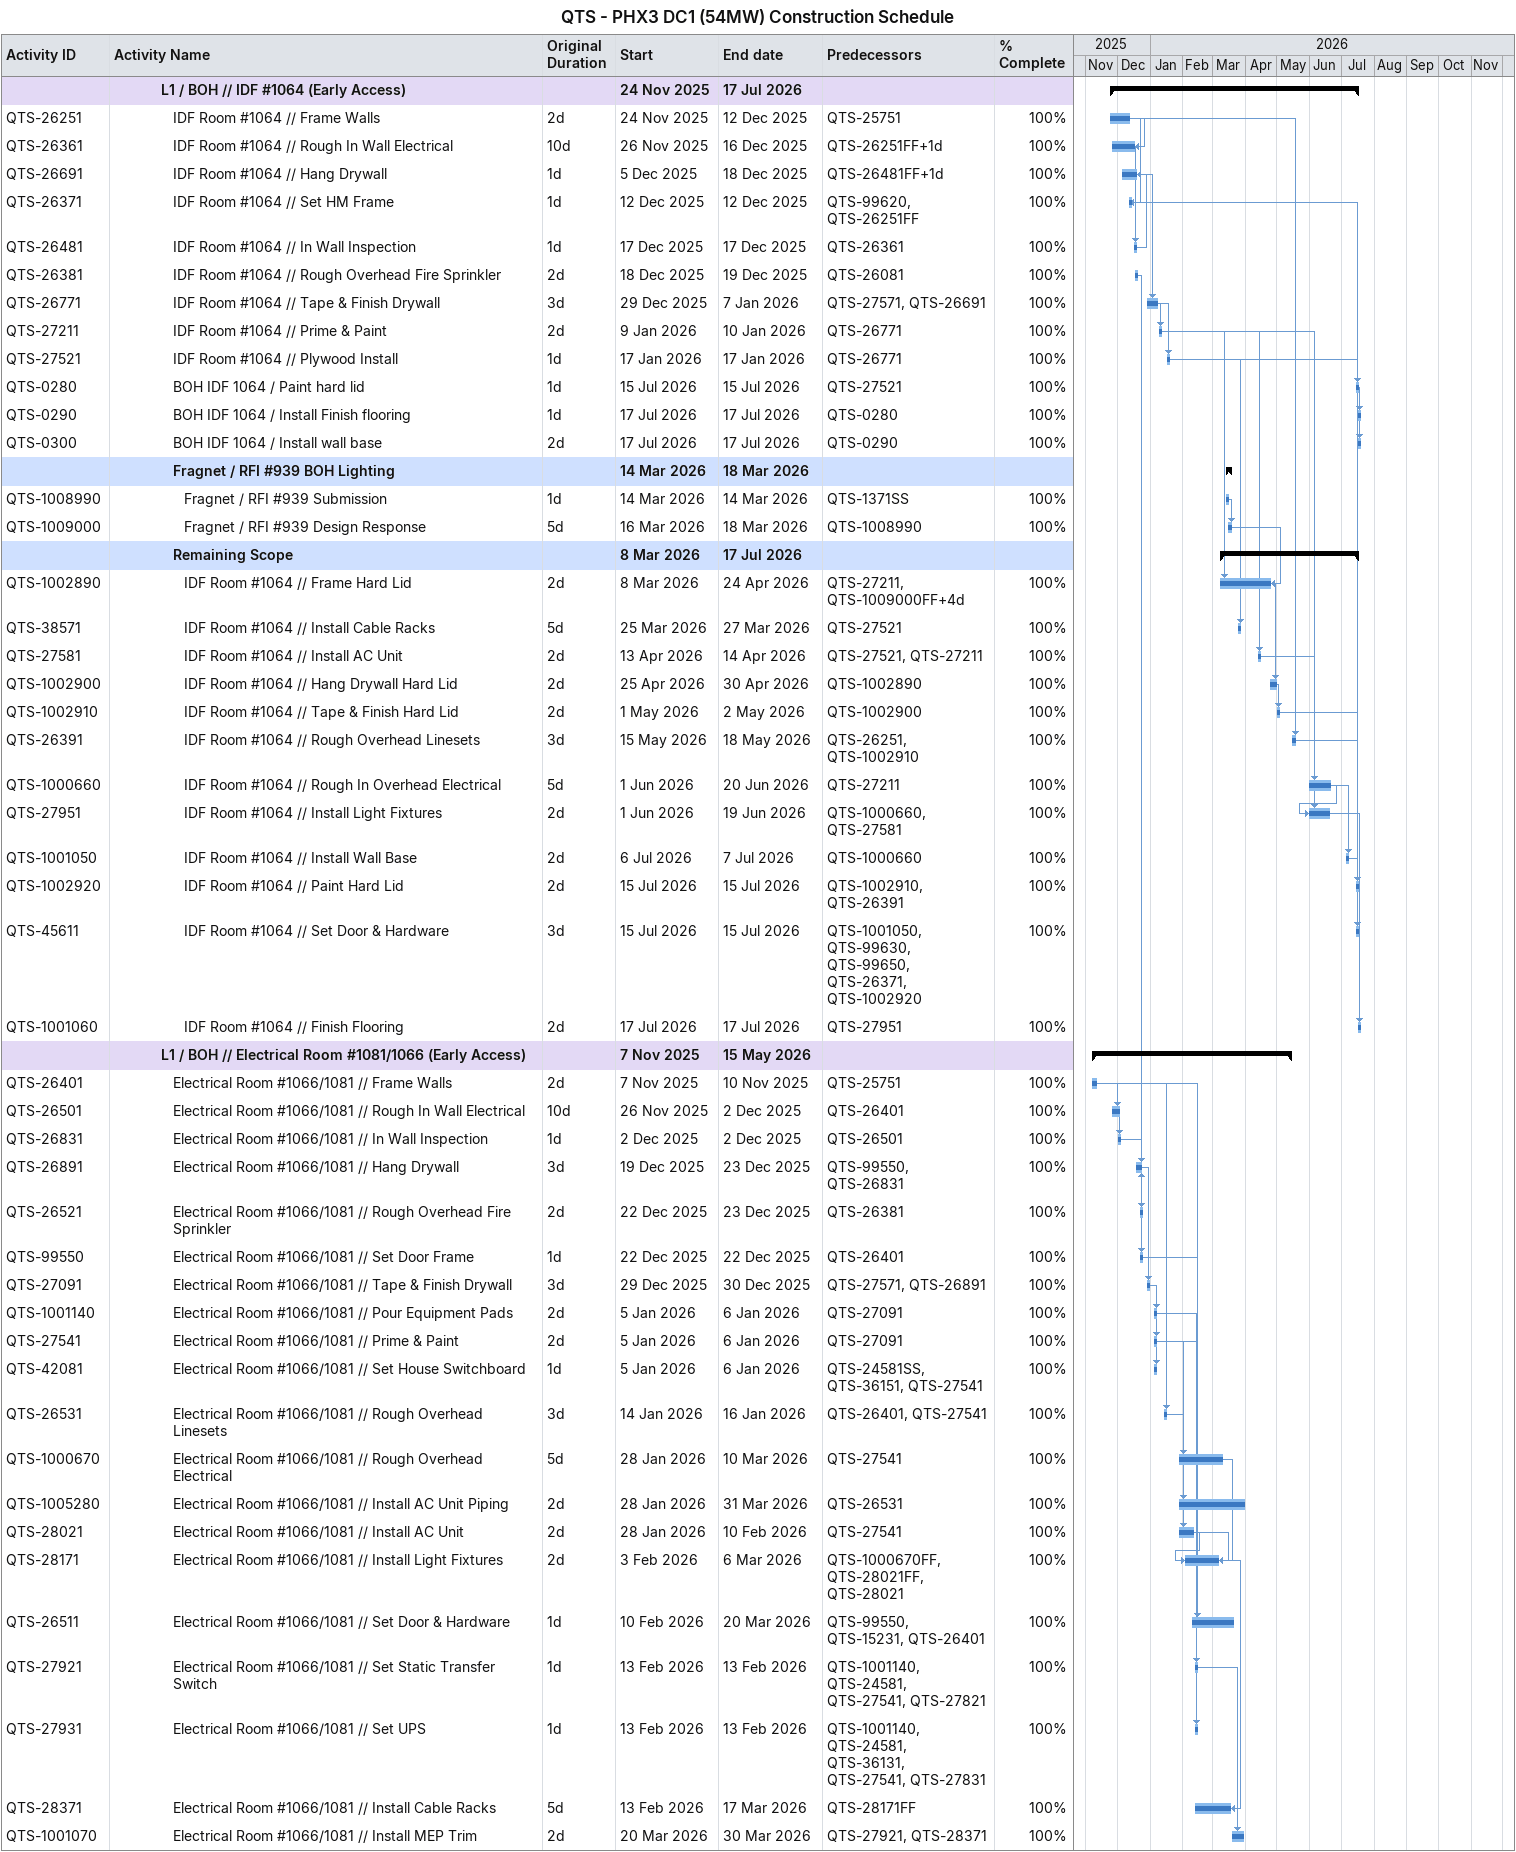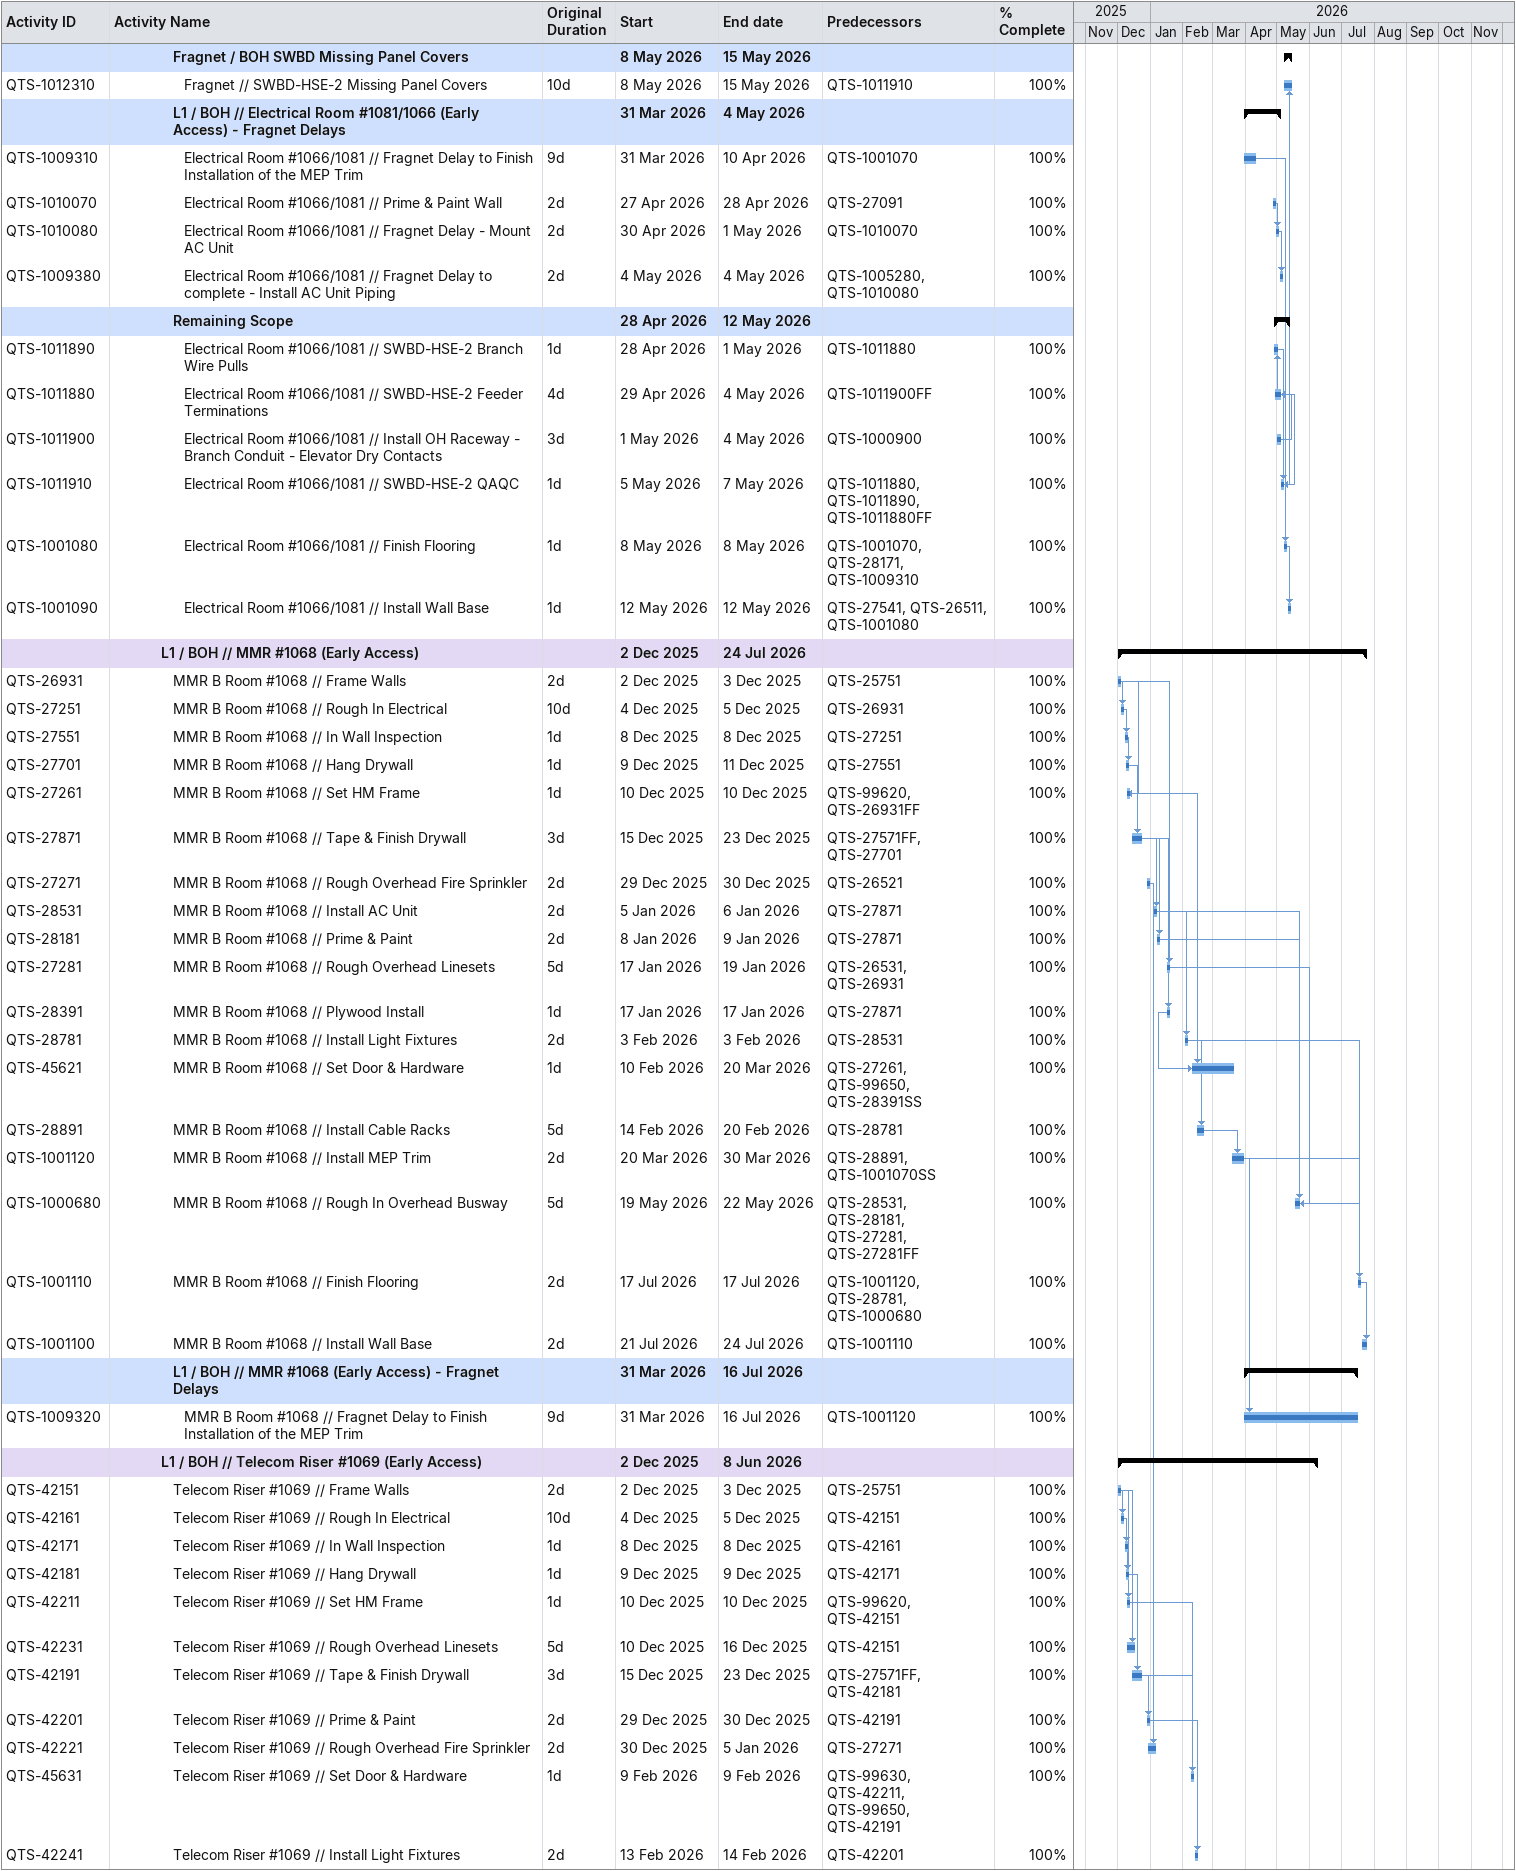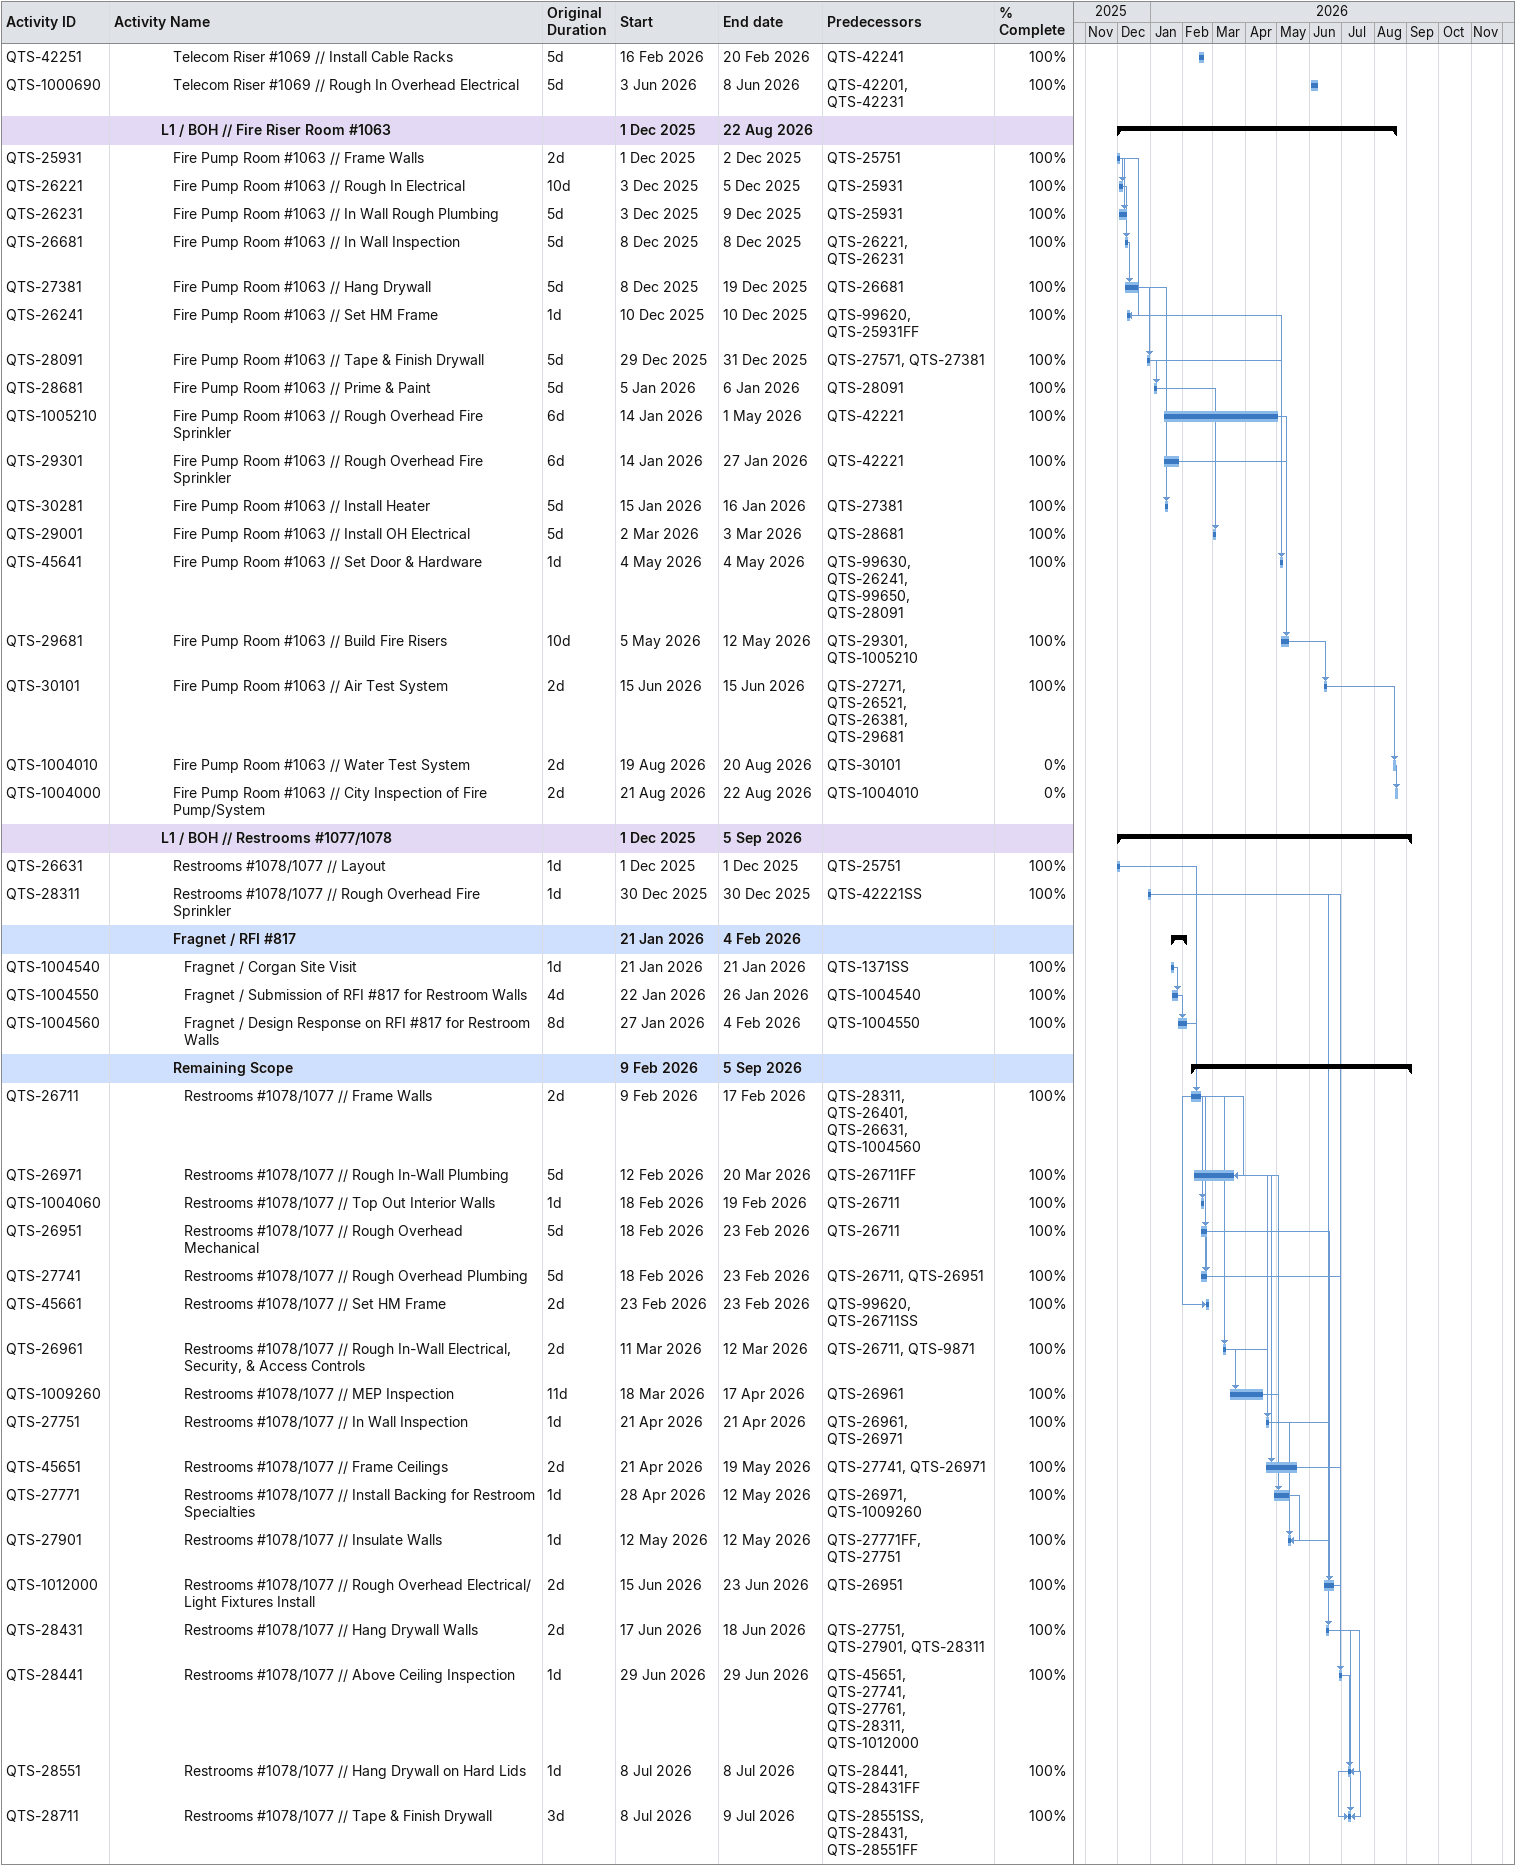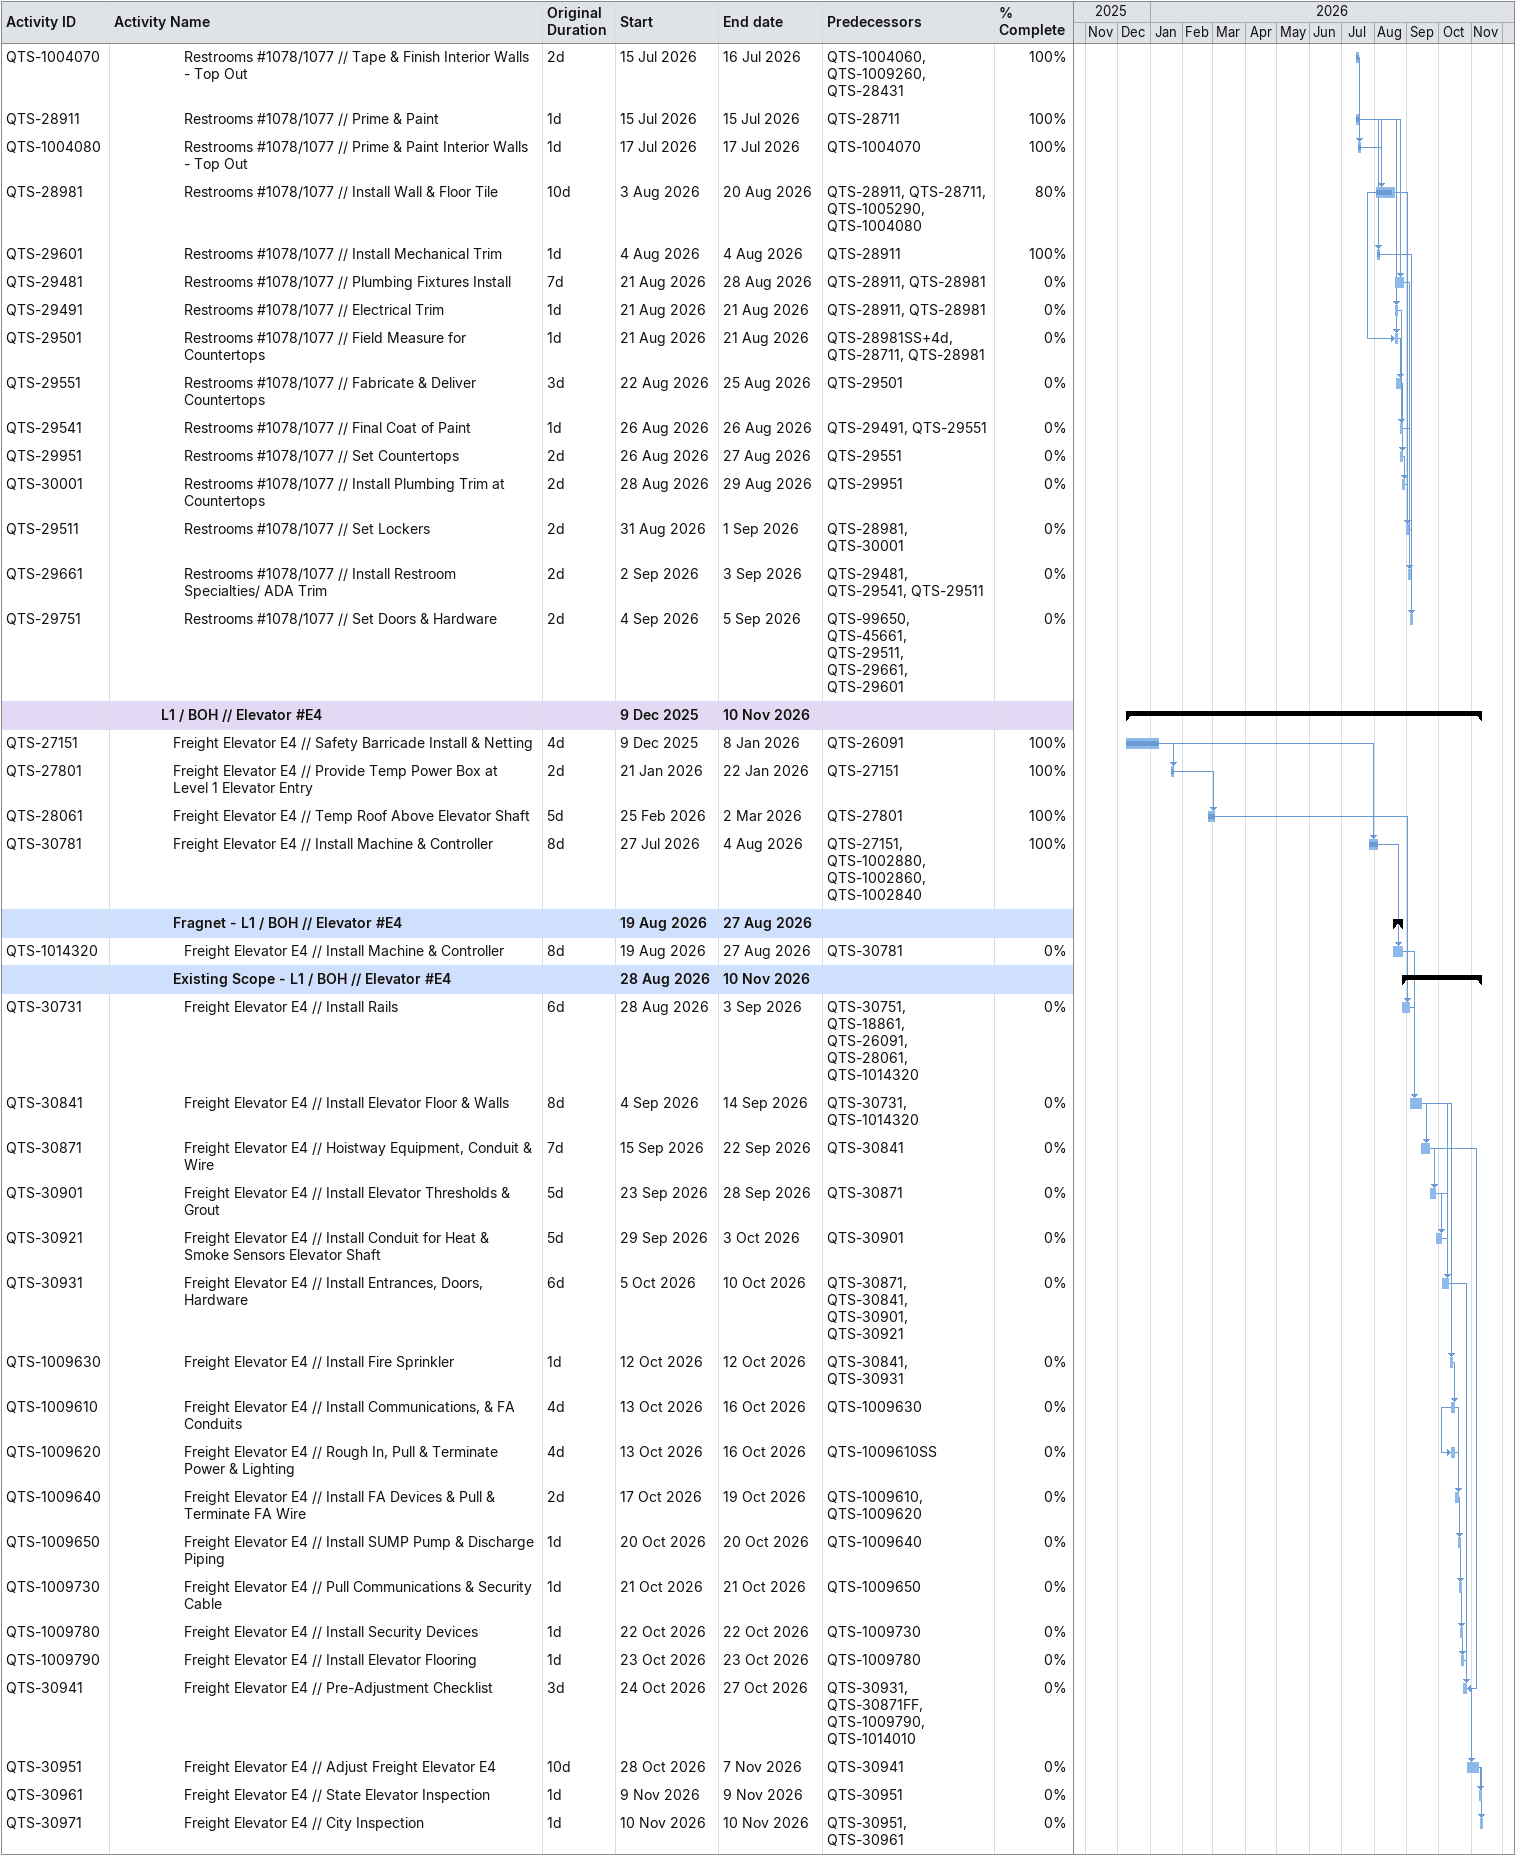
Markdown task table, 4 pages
QTS - PHX3 DC1 (54MW) Construction Schedule

| ID | Level | Task | Original duration | Start | Finish | Predecessors | % complete |
|---|---|---|---|---|---|---|---|
|  | 5 | **L1 / BOH // IDF #1064 (Early Access)** |  | 2025-11-24 | 2026-07-17 |  |  |
| QTS-26251 | 6 | IDF Room #1064 // Frame Walls | 2d | 2025-11-24 | 2025-12-12 | QTS-25751 | 100 |
| QTS-26361 | 6 | IDF Room #1064 // Rough In Wall Electrical | 10d | 2025-11-26 | 2025-12-16 | QTS-26251FF+1d | 100 |
| QTS-26691 | 6 | IDF Room #1064 // Hang Drywall | 1d | 2025-12-05 | 2025-12-18 | QTS-26481FF+1d | 100 |
| QTS-26371 | 6 | IDF Room #1064 // Set HM Frame | 1d | 2025-12-12 | 2025-12-12 | QTS-99620, QTS-26251FF | 100 |
| QTS-26481 | 6 | IDF Room #1064 // In Wall Inspection | 1d | 2025-12-17 | 2025-12-17 | QTS-26361 | 100 |
| QTS-26381 | 6 | IDF Room #1064 // Rough Overhead Fire Sprinkler | 2d | 2025-12-18 | 2025-12-19 | QTS-26081 | 100 |
| QTS-26771 | 6 | IDF Room #1064 // Tape & Finish Drywall | 3d | 2025-12-29 | 2026-01-07 | QTS-27571, QTS-26691 | 100 |
| QTS-27211 | 6 | IDF Room #1064 // Prime & Paint | 2d | 2026-01-09 | 2026-01-10 | QTS-26771 | 100 |
| QTS-27521 | 6 | IDF Room #1064 // Plywood Install | 1d | 2026-01-17 | 2026-01-17 | QTS-26771 | 100 |
| QTS-0280 | 6 | BOH IDF 1064 / Paint hard lid | 1d | 2026-07-15 | 2026-07-15 | QTS-27521 | 100 |
| QTS-0290 | 6 | BOH IDF 1064 / Install Finish flooring | 1d | 2026-07-17 | 2026-07-17 | QTS-0280 | 100 |
| QTS-0300 | 6 | BOH IDF 1064 / Install wall base | 2d | 2026-07-17 | 2026-07-17 | QTS-0290 | 100 |
|  | 6 | **Fragnet / RFI #939 BOH Lighting** |  | 2026-03-14 | 2026-03-18 |  |  |
| QTS-1008990 | 7 | Fragnet / RFI #939 Submission | 1d | 2026-03-14 | 2026-03-14 | QTS-1371SS | 100 |
| QTS-1009000 | 7 | Fragnet / RFI #939 Design Response | 5d | 2026-03-16 | 2026-03-18 | QTS-1008990 | 100 |
|  | 6 | **Remaining Scope** |  | 2026-03-08 | 2026-07-17 |  |  |
| QTS-1002890 | 7 | IDF Room #1064 // Frame Hard Lid | 2d | 2026-03-08 | 2026-04-24 | QTS-27211, QTS-1009000FF+4d | 100 |
| QTS-38571 | 7 | IDF Room #1064 // Install Cable Racks | 5d | 2026-03-25 | 2026-03-27 | QTS-27521 | 100 |
| QTS-27581 | 7 | IDF Room #1064 // Install AC Unit | 2d | 2026-04-13 | 2026-04-14 | QTS-27521, QTS-27211 | 100 |
| QTS-1002900 | 7 | IDF Room #1064 // Hang Drywall Hard Lid | 2d | 2026-04-25 | 2026-04-30 | QTS-1002890 | 100 |
| QTS-1002910 | 7 | IDF Room #1064 // Tape & Finish Hard Lid | 2d | 2026-05-01 | 2026-05-02 | QTS-1002900 | 100 |
| QTS-26391 | 7 | IDF Room #1064 // Rough Overhead Linesets | 3d | 2026-05-15 | 2026-05-18 | QTS-26251, QTS-1002910 | 100 |
| QTS-1000660 | 7 | IDF Room #1064 // Rough In Overhead Electrical | 5d | 2026-06-01 | 2026-06-20 | QTS-27211 | 100 |
| QTS-27951 | 7 | IDF Room #1064 // Install Light Fixtures | 2d | 2026-06-01 | 2026-06-19 | QTS-1000660, QTS-27581 | 100 |
| QTS-1001050 | 7 | IDF Room #1064 // Install Wall Base | 2d | 2026-07-06 | 2026-07-07 | QTS-1000660 | 100 |
| QTS-1002920 | 7 | IDF Room #1064 // Paint Hard Lid | 2d | 2026-07-15 | 2026-07-15 | QTS-1002910, QTS-26391 | 100 |
| QTS-45611 | 7 | IDF Room #1064 // Set Door & Hardware | 3d | 2026-07-15 | 2026-07-15 | QTS-1001050, QTS-99630, QTS-99650, QTS-26371, QTS-1002920 | 100 |
| QTS-1001060 | 7 | IDF Room #1064 // Finish Flooring | 2d | 2026-07-17 | 2026-07-17 | QTS-27951 | 100 |
|  | 5 | **L1 / BOH // Electrical Room #1081/1066 (Early Access)** |  | 2025-11-07 | 2026-05-15 |  |  |
| QTS-26401 | 6 | Electrical Room #1066/1081 // Frame Walls | 2d | 2025-11-07 | 2025-11-10 | QTS-25751 | 100 |
| QTS-26501 | 6 | Electrical Room #1066/1081 // Rough In Wall Electrical | 10d | 2025-11-26 | 2025-12-02 | QTS-26401 | 100 |
| QTS-26831 | 6 | Electrical Room #1066/1081 // In Wall Inspection | 1d | 2025-12-02 | 2025-12-02 | QTS-26501 | 100 |
| QTS-26891 | 6 | Electrical Room #1066/1081 // Hang Drywall | 3d | 2025-12-19 | 2025-12-23 | QTS-99550, QTS-26831 | 100 |
| QTS-26521 | 6 | Electrical Room #1066/1081 // Rough Overhead Fire Sprinkler | 2d | 2025-12-22 | 2025-12-23 | QTS-26381 | 100 |
| QTS-99550 | 6 | Electrical Room #1066/1081 // Set Door Frame | 1d | 2025-12-22 | 2025-12-22 | QTS-26401 | 100 |
| QTS-27091 | 6 | Electrical Room #1066/1081 // Tape & Finish Drywall | 3d | 2025-12-29 | 2025-12-30 | QTS-27571, QTS-26891 | 100 |
| QTS-1001140 | 6 | Electrical Room #1066/1081 // Pour Equipment Pads | 2d | 2026-01-05 | 2026-01-06 | QTS-27091 | 100 |
| QTS-27541 | 6 | Electrical Room #1066/1081 // Prime & Paint | 2d | 2026-01-05 | 2026-01-06 | QTS-27091 | 100 |
| QTS-42081 | 6 | Electrical Room #1066/1081 // Set House Switchboard | 1d | 2026-01-05 | 2026-01-06 | QTS-24581SS, QTS-36151, QTS-27541 | 100 |
| QTS-26531 | 6 | Electrical Room #1066/1081 // Rough Overhead Linesets | 3d | 2026-01-14 | 2026-01-16 | QTS-26401, QTS-27541 | 100 |
| QTS-1000670 | 6 | Electrical Room #1066/1081 // Rough Overhead Electrical | 5d | 2026-01-28 | 2026-03-10 | QTS-27541 | 100 |
| QTS-1005280 | 6 | Electrical Room #1066/1081 // Install AC Unit Piping | 2d | 2026-01-28 | 2026-03-31 | QTS-26531 | 100 |
| QTS-28021 | 6 | Electrical Room #1066/1081 // Install AC Unit | 2d | 2026-01-28 | 2026-02-10 | QTS-27541 | 100 |
| QTS-28171 | 6 | Electrical Room #1066/1081 // Install Light Fixtures | 2d | 2026-02-03 | 2026-03-06 | QTS-1000670FF, QTS-28021FF, QTS-28021 | 100 |
| QTS-26511 | 6 | Electrical Room #1066/1081 // Set Door & Hardware | 1d | 2026-02-10 | 2026-03-20 | QTS-99550, QTS-15231, QTS-26401 | 100 |
| QTS-27921 | 6 | Electrical Room #1066/1081 // Set Static Transfer Switch | 1d | 2026-02-13 | 2026-02-13 | QTS-1001140, QTS-24581, QTS-27541, QTS-27821 | 100 |
| QTS-27931 | 6 | Electrical Room #1066/1081 // Set UPS | 1d | 2026-02-13 | 2026-02-13 | QTS-1001140, QTS-24581, QTS-36131, QTS-27541, QTS-27831 | 100 |
| QTS-28371 | 6 | Electrical Room #1066/1081 // Install Cable Racks | 5d | 2026-02-13 | 2026-03-17 | QTS-28171FF | 100 |
| QTS-1001070 | 6 | Electrical Room #1066/1081 // Install MEP Trim | 2d | 2026-03-20 | 2026-03-30 | QTS-27921, QTS-28371 | 100 |
|  | 6 | **Fragnet / BOH SWBD Missing Panel Covers** |  | 2026-05-08 | 2026-05-15 |  |  |
| QTS-1012310 | 7 | Fragnet // SWBD-HSE-2 Missing Panel Covers | 10d | 2026-05-08 | 2026-05-15 | QTS-1011910 | 100 |
|  | 6 | **L1 / BOH // Electrical Room #1081/1066 (Early Access) - Fragnet Delays** |  | 2026-03-31 | 2026-05-04 |  |  |
| QTS-1009310 | 7 | Electrical Room #1066/1081 // Fragnet Delay to Finish Installation of the MEP Trim | 9d | 2026-03-31 | 2026-04-10 | QTS-1001070 | 100 |
| QTS-1010070 | 7 | Electrical Room #1066/1081 // Prime & Paint Wall | 2d | 2026-04-27 | 2026-04-28 | QTS-27091 | 100 |
| QTS-1010080 | 7 | Electrical Room #1066/1081 // Fragnet Delay - Mount AC Unit | 2d | 2026-04-30 | 2026-05-01 | QTS-1010070 | 100 |
| QTS-1009380 | 7 | Electrical Room #1066/1081 // Fragnet Delay to complete - Install AC Unit Piping | 2d | 2026-05-04 | 2026-05-04 | QTS-1005280, QTS-1010080 | 100 |
|  | 6 | **Remaining Scope** |  | 2026-04-28 | 2026-05-12 |  |  |
| QTS-1011890 | 7 | Electrical Room #1066/1081 // SWBD-HSE-2 Branch Wire Pulls | 1d | 2026-04-28 | 2026-05-01 | QTS-1011880 | 100 |
| QTS-1011880 | 7 | Electrical Room #1066/1081 // SWBD-HSE-2 Feeder Terminations | 4d | 2026-04-29 | 2026-05-04 | QTS-1011900FF | 100 |
| QTS-1011900 | 7 | Electrical Room #1066/1081 // Install OH Raceway - Branch Conduit - Elevator Dry Contacts | 3d | 2026-05-01 | 2026-05-04 | QTS-1000900 | 100 |
| QTS-1011910 | 7 | Electrical Room #1066/1081 // SWBD-HSE-2 QAQC | 1d | 2026-05-05 | 2026-05-07 | QTS-1011880, QTS-1011890, QTS-1011880FF | 100 |
| QTS-1001080 | 7 | Electrical Room #1066/1081 // Finish Flooring | 1d | 2026-05-08 | 2026-05-08 | QTS-1001070, QTS-28171, QTS-1009310 | 100 |
| QTS-1001090 | 7 | Electrical Room #1066/1081 // Install Wall Base | 1d | 2026-05-12 | 2026-05-12 | QTS-27541, QTS-26511, QTS-1001080 | 100 |
|  | 5 | **L1 / BOH // MMR #1068 (Early Access)** |  | 2025-12-02 | 2026-07-24 |  |  |
| QTS-26931 | 6 | MMR B Room #1068 // Frame Walls | 2d | 2025-12-02 | 2025-12-03 | QTS-25751 | 100 |
| QTS-27251 | 6 | MMR B Room #1068 // Rough In Electrical | 10d | 2025-12-04 | 2025-12-05 | QTS-26931 | 100 |
| QTS-27551 | 6 | MMR B Room #1068 // In Wall Inspection | 1d | 2025-12-08 | 2025-12-08 | QTS-27251 | 100 |
| QTS-27701 | 6 | MMR B Room #1068 // Hang Drywall | 1d | 2025-12-09 | 2025-12-11 | QTS-27551 | 100 |
| QTS-27261 | 6 | MMR B Room #1068 // Set HM Frame | 1d | 2025-12-10 | 2025-12-10 | QTS-99620, QTS-26931FF | 100 |
| QTS-27871 | 6 | MMR B Room #1068 // Tape & Finish Drywall | 3d | 2025-12-15 | 2025-12-23 | QTS-27571FF, QTS-27701 | 100 |
| QTS-27271 | 6 | MMR B Room #1068 // Rough Overhead Fire Sprinkler | 2d | 2025-12-29 | 2025-12-30 | QTS-26521 | 100 |
| QTS-28531 | 6 | MMR B Room #1068 // Install AC Unit | 2d | 2026-01-05 | 2026-01-06 | QTS-27871 | 100 |
| QTS-28181 | 6 | MMR B Room #1068 // Prime & Paint | 2d | 2026-01-08 | 2026-01-09 | QTS-27871 | 100 |
| QTS-27281 | 6 | MMR B Room #1068 // Rough Overhead Linesets | 5d | 2026-01-17 | 2026-01-19 | QTS-26531, QTS-26931 | 100 |
| QTS-28391 | 6 | MMR B Room #1068 // Plywood Install | 1d | 2026-01-17 | 2026-01-17 | QTS-27871 | 100 |
| QTS-28781 | 6 | MMR B Room #1068 // Install Light Fixtures | 2d | 2026-02-03 | 2026-02-03 | QTS-28531 | 100 |
| QTS-45621 | 6 | MMR B Room #1068 // Set Door & Hardware | 1d | 2026-02-10 | 2026-03-20 | QTS-27261, QTS-99650, QTS-28391SS | 100 |
| QTS-28891 | 6 | MMR B Room #1068 // Install Cable Racks | 5d | 2026-02-14 | 2026-02-20 | QTS-28781 | 100 |
| QTS-1001120 | 6 | MMR B Room #1068 // Install MEP Trim | 2d | 2026-03-20 | 2026-03-30 | QTS-28891, QTS-1001070SS | 100 |
| QTS-1000680 | 6 | MMR B Room #1068 // Rough In Overhead Busway | 5d | 2026-05-19 | 2026-05-22 | QTS-28531, QTS-28181, QTS-27281, QTS-27281FF | 100 |
| QTS-1001110 | 6 | MMR B Room #1068 // Finish Flooring | 2d | 2026-07-17 | 2026-07-17 | QTS-1001120, QTS-28781, QTS-1000680 | 100 |
| QTS-1001100 | 6 | MMR B Room #1068 // Install Wall Base | 2d | 2026-07-21 | 2026-07-24 | QTS-1001110 | 100 |
|  | 6 | **L1 / BOH // MMR #1068 (Early Access) - Fragnet Delays** |  | 2026-03-31 | 2026-07-16 |  |  |
| QTS-1009320 | 7 | MMR B Room #1068 // Fragnet Delay to Finish Installation of the MEP Trim | 9d | 2026-03-31 | 2026-07-16 | QTS-1001120 | 100 |
|  | 5 | **L1 / BOH // Telecom Riser #1069 (Early Access)** |  | 2025-12-02 | 2026-06-08 |  |  |
| QTS-42151 | 6 | Telecom Riser #1069 // Frame Walls | 2d | 2025-12-02 | 2025-12-03 | QTS-25751 | 100 |
| QTS-42161 | 6 | Telecom Riser #1069 // Rough In Electrical | 10d | 2025-12-04 | 2025-12-05 | QTS-42151 | 100 |
| QTS-42171 | 6 | Telecom Riser #1069 // In Wall Inspection | 1d | 2025-12-08 | 2025-12-08 | QTS-42161 | 100 |
| QTS-42181 | 6 | Telecom Riser #1069 // Hang Drywall | 1d | 2025-12-09 | 2025-12-09 | QTS-42171 | 100 |
| QTS-42211 | 6 | Telecom Riser #1069 // Set HM Frame | 1d | 2025-12-10 | 2025-12-10 | QTS-99620, QTS-42151 | 100 |
| QTS-42231 | 6 | Telecom Riser #1069 // Rough Overhead Linesets | 5d | 2025-12-10 | 2025-12-16 | QTS-42151 | 100 |
| QTS-42191 | 6 | Telecom Riser #1069 // Tape & Finish Drywall | 3d | 2025-12-15 | 2025-12-23 | QTS-27571FF, QTS-42181 | 100 |
| QTS-42201 | 6 | Telecom Riser #1069 // Prime & Paint | 2d | 2025-12-29 | 2025-12-30 | QTS-42191 | 100 |
| QTS-42221 | 6 | Telecom Riser #1069 // Rough Overhead Fire Sprinkler | 2d | 2025-12-30 | 2026-01-05 | QTS-27271 | 100 |
| QTS-45631 | 6 | Telecom Riser #1069 // Set Door & Hardware | 1d | 2026-02-09 | 2026-02-09 | QTS-99630, QTS-42211, QTS-99650, QTS-42191 | 100 |
| QTS-42241 | 6 | Telecom Riser #1069 // Install Light Fixtures | 2d | 2026-02-13 | 2026-02-14 | QTS-42201 | 100 |
| QTS-42251 | 6 | Telecom Riser #1069 // Install Cable Racks | 5d | 2026-02-16 | 2026-02-20 | QTS-42241 | 100 |
| QTS-1000690 | 6 | Telecom Riser #1069 // Rough In Overhead Electrical | 5d | 2026-06-03 | 2026-06-08 | QTS-42201, QTS-42231 | 100 |
|  | 5 | **L1 / BOH // Fire Riser Room #1063** |  | 2025-12-01 | 2026-08-22 |  |  |
| QTS-25931 | 6 | Fire Pump Room #1063 // Frame Walls | 2d | 2025-12-01 | 2025-12-02 | QTS-25751 | 100 |
| QTS-26221 | 6 | Fire Pump Room #1063 // Rough In Electrical | 10d | 2025-12-03 | 2025-12-05 | QTS-25931 | 100 |
| QTS-26231 | 6 | Fire Pump Room #1063 // In Wall Rough Plumbing | 5d | 2025-12-03 | 2025-12-09 | QTS-25931 | 100 |
| QTS-26681 | 6 | Fire Pump Room #1063 // In Wall Inspection | 5d | 2025-12-08 | 2025-12-08 | QTS-26221, QTS-26231 | 100 |
| QTS-27381 | 6 | Fire Pump Room #1063 // Hang Drywall | 5d | 2025-12-08 | 2025-12-19 | QTS-26681 | 100 |
| QTS-26241 | 6 | Fire Pump Room #1063 // Set HM Frame | 1d | 2025-12-10 | 2025-12-10 | QTS-99620, QTS-25931FF | 100 |
| QTS-28091 | 6 | Fire Pump Room #1063 // Tape & Finish Drywall | 5d | 2025-12-29 | 2025-12-31 | QTS-27571, QTS-27381 | 100 |
| QTS-28681 | 6 | Fire Pump Room #1063 // Prime & Paint | 5d | 2026-01-05 | 2026-01-06 | QTS-28091 | 100 |
| QTS-1005210 | 6 | Fire Pump Room #1063 // Rough Overhead Fire Sprinkler | 6d | 2026-01-14 | 2026-05-01 | QTS-42221 | 100 |
| QTS-29301 | 6 | Fire Pump Room #1063 // Rough Overhead Fire Sprinkler | 6d | 2026-01-14 | 2026-01-27 | QTS-42221 | 100 |
| QTS-30281 | 6 | Fire Pump Room #1063 // Install Heater | 5d | 2026-01-15 | 2026-01-16 | QTS-27381 | 100 |
| QTS-29001 | 6 | Fire Pump Room #1063 // Install OH Electrical | 5d | 2026-03-02 | 2026-03-03 | QTS-28681 | 100 |
| QTS-45641 | 6 | Fire Pump Room #1063 // Set Door & Hardware | 1d | 2026-05-04 | 2026-05-04 | QTS-99630, QTS-26241, QTS-99650, QTS-28091 | 100 |
| QTS-29681 | 6 | Fire Pump Room #1063 // Build Fire Risers | 10d | 2026-05-05 | 2026-05-12 | QTS-29301, QTS-1005210 | 100 |
| QTS-30101 | 6 | Fire Pump Room #1063 // Air Test System | 2d | 2026-06-15 | 2026-06-15 | QTS-27271, QTS-26521, QTS-26381, QTS-29681 | 100 |
| QTS-1004010 | 6 | Fire Pump Room #1063 // Water Test System | 2d | 2026-08-19 | 2026-08-20 | QTS-30101 | 0 |
| QTS-1004000 | 6 | Fire Pump Room #1063 // City Inspection of Fire Pump/System | 2d | 2026-08-21 | 2026-08-22 | QTS-1004010 | 0 |
|  | 5 | **L1 / BOH // Restrooms #1077/1078** |  | 2025-12-01 | 2026-09-05 |  |  |
| QTS-26631 | 6 | Restrooms #1078/1077 // Layout | 1d | 2025-12-01 | 2025-12-01 | QTS-25751 | 100 |
| QTS-28311 | 6 | Restrooms #1078/1077 // Rough Overhead Fire Sprinkler | 1d | 2025-12-30 | 2025-12-30 | QTS-42221SS | 100 |
|  | 6 | **Fragnet / RFI #817** |  | 2026-01-21 | 2026-02-04 |  |  |
| QTS-1004540 | 7 | Fragnet / Corgan Site Visit | 1d | 2026-01-21 | 2026-01-21 | QTS-1371SS | 100 |
| QTS-1004550 | 7 | Fragnet / Submission of RFI #817 for Restroom Walls | 4d | 2026-01-22 | 2026-01-26 | QTS-1004540 | 100 |
| QTS-1004560 | 7 | Fragnet / Design Response on RFI #817 for Restroom Walls | 8d | 2026-01-27 | 2026-02-04 | QTS-1004550 | 100 |
|  | 6 | **Remaining Scope** |  | 2026-02-09 | 2026-09-05 |  |  |
| QTS-26711 | 7 | Restrooms #1078/1077 // Frame Walls | 2d | 2026-02-09 | 2026-02-17 | QTS-28311, QTS-26401, QTS-26631, QTS-1004560 | 100 |
| QTS-26971 | 7 | Restrooms #1078/1077 // Rough In-Wall Plumbing | 5d | 2026-02-12 | 2026-03-20 | QTS-26711FF | 100 |
| QTS-1004060 | 7 | Restrooms #1078/1077 // Top Out Interior Walls | 1d | 2026-02-18 | 2026-02-19 | QTS-26711 | 100 |
| QTS-26951 | 7 | Restrooms #1078/1077 // Rough Overhead Mechanical | 5d | 2026-02-18 | 2026-02-23 | QTS-26711 | 100 |
| QTS-27741 | 7 | Restrooms #1078/1077 // Rough Overhead Plumbing | 5d | 2026-02-18 | 2026-02-23 | QTS-26711, QTS-26951 | 100 |
| QTS-45661 | 7 | Restrooms #1078/1077 // Set HM Frame | 2d | 2026-02-23 | 2026-02-23 | QTS-99620, QTS-26711SS | 100 |
| QTS-26961 | 7 | Restrooms #1078/1077 // Rough In-Wall Electrical, Security, & Access Controls | 2d | 2026-03-11 | 2026-03-12 | QTS-26711, QTS-9871 | 100 |
| QTS-1009260 | 7 | Restrooms #1078/1077 // MEP Inspection | 11d | 2026-03-18 | 2026-04-17 | QTS-26961 | 100 |
| QTS-27751 | 7 | Restrooms #1078/1077 // In Wall Inspection | 1d | 2026-04-21 | 2026-04-21 | QTS-26961, QTS-26971 | 100 |
| QTS-45651 | 7 | Restrooms #1078/1077 // Frame Ceilings | 2d | 2026-04-21 | 2026-05-19 | QTS-27741, QTS-26971 | 100 |
| QTS-27771 | 7 | Restrooms #1078/1077 // Install Backing for Restroom Specialties | 1d | 2026-04-28 | 2026-05-12 | QTS-26971, QTS-1009260 | 100 |
| QTS-27901 | 7 | Restrooms #1078/1077 // Insulate Walls | 1d | 2026-05-12 | 2026-05-12 | QTS-27771FF, QTS-27751 | 100 |
| QTS-1012000 | 7 | Restrooms #1078/1077 // Rough Overhead Electrical/ Light Fixtures Install | 2d | 2026-06-15 | 2026-06-23 | QTS-26951 | 100 |
| QTS-28431 | 7 | Restrooms #1078/1077 // Hang Drywall Walls | 2d | 2026-06-17 | 2026-06-18 | QTS-27751, QTS-27901, QTS-28311 | 100 |
| QTS-28441 | 7 | Restrooms #1078/1077 // Above Ceiling Inspection | 1d | 2026-06-29 | 2026-06-29 | QTS-45651, QTS-27741, QTS-27761, QTS-28311, QTS-1012000 | 100 |
| QTS-28551 | 7 | Restrooms #1078/1077 // Hang Drywall on Hard Lids | 1d | 2026-07-08 | 2026-07-08 | QTS-28441, QTS-28431FF | 100 |
| QTS-28711 | 7 | Restrooms #1078/1077 // Tape & Finish Drywall | 3d | 2026-07-08 | 2026-07-09 | QTS-28551SS, QTS-28431, QTS-28551FF | 100 |
| QTS-1004070 | 7 | Restrooms #1078/1077 // Tape & Finish Interior Walls - Top Out | 2d | 2026-07-15 | 2026-07-16 | QTS-1004060, QTS-1009260, QTS-28431 | 100 |
| QTS-28911 | 7 | Restrooms #1078/1077 // Prime & Paint | 1d | 2026-07-15 | 2026-07-15 | QTS-28711 | 100 |
| QTS-1004080 | 7 | Restrooms #1078/1077 // Prime & Paint Interior Walls - Top Out | 1d | 2026-07-17 | 2026-07-17 | QTS-1004070 | 100 |
| QTS-28981 | 7 | Restrooms #1078/1077 // Install Wall & Floor Tile | 10d | 2026-08-03 | 2026-08-20 | QTS-28911, QTS-28711, QTS-1005290, QTS-1004080 | 80 |
| QTS-29601 | 7 | Restrooms #1078/1077 // Install Mechanical Trim | 1d | 2026-08-04 | 2026-08-04 | QTS-28911 | 100 |
| QTS-29481 | 7 | Restrooms #1078/1077 // Plumbing Fixtures Install | 7d | 2026-08-21 | 2026-08-28 | QTS-28911, QTS-28981 | 0 |
| QTS-29491 | 7 | Restrooms #1078/1077 // Electrical Trim | 1d | 2026-08-21 | 2026-08-21 | QTS-28911, QTS-28981 | 0 |
| QTS-29501 | 7 | Restrooms #1078/1077 // Field Measure for Countertops | 1d | 2026-08-21 | 2026-08-21 | QTS-28981SS+4d, QTS-28711, QTS-28981 | 0 |
| QTS-29551 | 7 | Restrooms #1078/1077 // Fabricate & Deliver Countertops | 3d | 2026-08-22 | 2026-08-25 | QTS-29501 | 0 |
| QTS-29541 | 7 | Restrooms #1078/1077 // Final Coat of Paint | 1d | 2026-08-26 | 2026-08-26 | QTS-29491, QTS-29551 | 0 |
| QTS-29951 | 7 | Restrooms #1078/1077 // Set Countertops | 2d | 2026-08-26 | 2026-08-27 | QTS-29551 | 0 |
| QTS-30001 | 7 | Restrooms #1078/1077 // Install Plumbing Trim at Countertops | 2d | 2026-08-28 | 2026-08-29 | QTS-29951 | 0 |
| QTS-29511 | 7 | Restrooms #1078/1077 // Set Lockers | 2d | 2026-08-31 | 2026-09-01 | QTS-28981, QTS-30001 | 0 |
| QTS-29661 | 7 | Restrooms #1078/1077 // Install Restroom Specialties/ ADA Trim | 2d | 2026-09-02 | 2026-09-03 | QTS-29481, QTS-29541, QTS-29511 | 0 |
| QTS-29751 | 7 | Restrooms #1078/1077 // Set Doors & Hardware | 2d | 2026-09-04 | 2026-09-05 | QTS-99650, QTS-45661, QTS-29511, QTS-29661, QTS-29601 | 0 |
|  | 5 | **L1 / BOH // Elevator #E4** |  | 2025-12-09 | 2026-11-10 |  |  |
| QTS-27151 | 6 | Freight Elevator E4 // Safety Barricade Install & Netting | 4d | 2025-12-09 | 2026-01-08 | QTS-26091 | 100 |
| QTS-27801 | 6 | Freight Elevator E4 // Provide Temp Power Box at Level 1 Elevator Entry | 2d | 2026-01-21 | 2026-01-22 | QTS-27151 | 100 |
| QTS-28061 | 6 | Freight Elevator E4 // Temp Roof Above Elevator Shaft | 5d | 2026-02-25 | 2026-03-02 | QTS-27801 | 100 |
| QTS-30781 | 6 | Freight Elevator E4 // Install Machine & Controller | 8d | 2026-07-27 | 2026-08-04 | QTS-27151, QTS-1002880, QTS-1002860, QTS-1002840 | 100 |
|  | 6 | **Fragnet - L1 / BOH // Elevator #E4** |  | 2026-08-19 | 2026-08-27 |  |  |
| QTS-1014320 | 7 | Freight Elevator E4 // Install Machine & Controller | 8d | 2026-08-19 | 2026-08-27 | QTS-30781 | 0 |
|  | 6 | **Existing Scope - L1 / BOH // Elevator #E4** |  | 2026-08-28 | 2026-11-10 |  |  |
| QTS-30731 | 7 | Freight Elevator E4 // Install Rails | 6d | 2026-08-28 | 2026-09-03 | QTS-30751, QTS-18861, QTS-26091, QTS-28061, QTS-1014320 | 0 |
| QTS-30841 | 7 | Freight Elevator E4 // Install Elevator Floor & Walls | 8d | 2026-09-04 | 2026-09-14 | QTS-30731, QTS-1014320 | 0 |
| QTS-30871 | 7 | Freight Elevator E4 // Hoistway Equipment, Conduit & Wire | 7d | 2026-09-15 | 2026-09-22 | QTS-30841 | 0 |
| QTS-30901 | 7 | Freight Elevator E4 // Install Elevator Thresholds & Grout | 5d | 2026-09-23 | 2026-09-28 | QTS-30871 | 0 |
| QTS-30921 | 7 | Freight Elevator E4 // Install Conduit for Heat & Smoke Sensors Elevator Shaft | 5d | 2026-09-29 | 2026-10-03 | QTS-30901 | 0 |
| QTS-30931 | 7 | Freight Elevator E4 // Install Entrances, Doors, Hardware | 6d | 2026-10-05 | 2026-10-10 | QTS-30871, QTS-30841, QTS-30901, QTS-30921 | 0 |
| QTS-1009630 | 7 | Freight Elevator E4 // Install Fire Sprinkler | 1d | 2026-10-12 | 2026-10-12 | QTS-30841, QTS-30931 | 0 |
| QTS-1009610 | 7 | Freight Elevator E4 // Install Communications, & FA Conduits | 4d | 2026-10-13 | 2026-10-16 | QTS-1009630 | 0 |
| QTS-1009620 | 7 | Freight Elevator E4 // Rough In, Pull & Terminate Power & Lighting | 4d | 2026-10-13 | 2026-10-16 | QTS-1009610SS | 0 |
| QTS-1009640 | 7 | Freight Elevator E4 // Install FA Devices & Pull & Terminate FA Wire | 2d | 2026-10-17 | 2026-10-19 | QTS-1009610, QTS-1009620 | 0 |
| QTS-1009650 | 7 | Freight Elevator E4 // Install SUMP Pump & Discharge Piping | 1d | 2026-10-20 | 2026-10-20 | QTS-1009640 | 0 |
| QTS-1009730 | 7 | Freight Elevator E4 // Pull Communications & Security Cable | 1d | 2026-10-21 | 2026-10-21 | QTS-1009650 | 0 |
| QTS-1009780 | 7 | Freight Elevator E4 // Install Security Devices | 1d | 2026-10-22 | 2026-10-22 | QTS-1009730 | 0 |
| QTS-1009790 | 7 | Freight Elevator E4 // Install Elevator Flooring | 1d | 2026-10-23 | 2026-10-23 | QTS-1009780 | 0 |
| QTS-30941 | 7 | Freight Elevator E4 // Pre-Adjustment Checklist | 3d | 2026-10-24 | 2026-10-27 | QTS-30931, QTS-30871FF, QTS-1009790, QTS-1014010 | 0 |
| QTS-30951 | 7 | Freight Elevator E4 // Adjust Freight Elevator E4 | 10d | 2026-10-28 | 2026-11-07 | QTS-30941 | 0 |
| QTS-30961 | 7 | Freight Elevator E4 // State Elevator Inspection | 1d | 2026-11-09 | 2026-11-09 | QTS-30951 | 0 |
| QTS-30971 | 7 | Freight Elevator E4 // City Inspection | 1d | 2026-11-10 | 2026-11-10 | QTS-30951, QTS-30961 | 0 |
